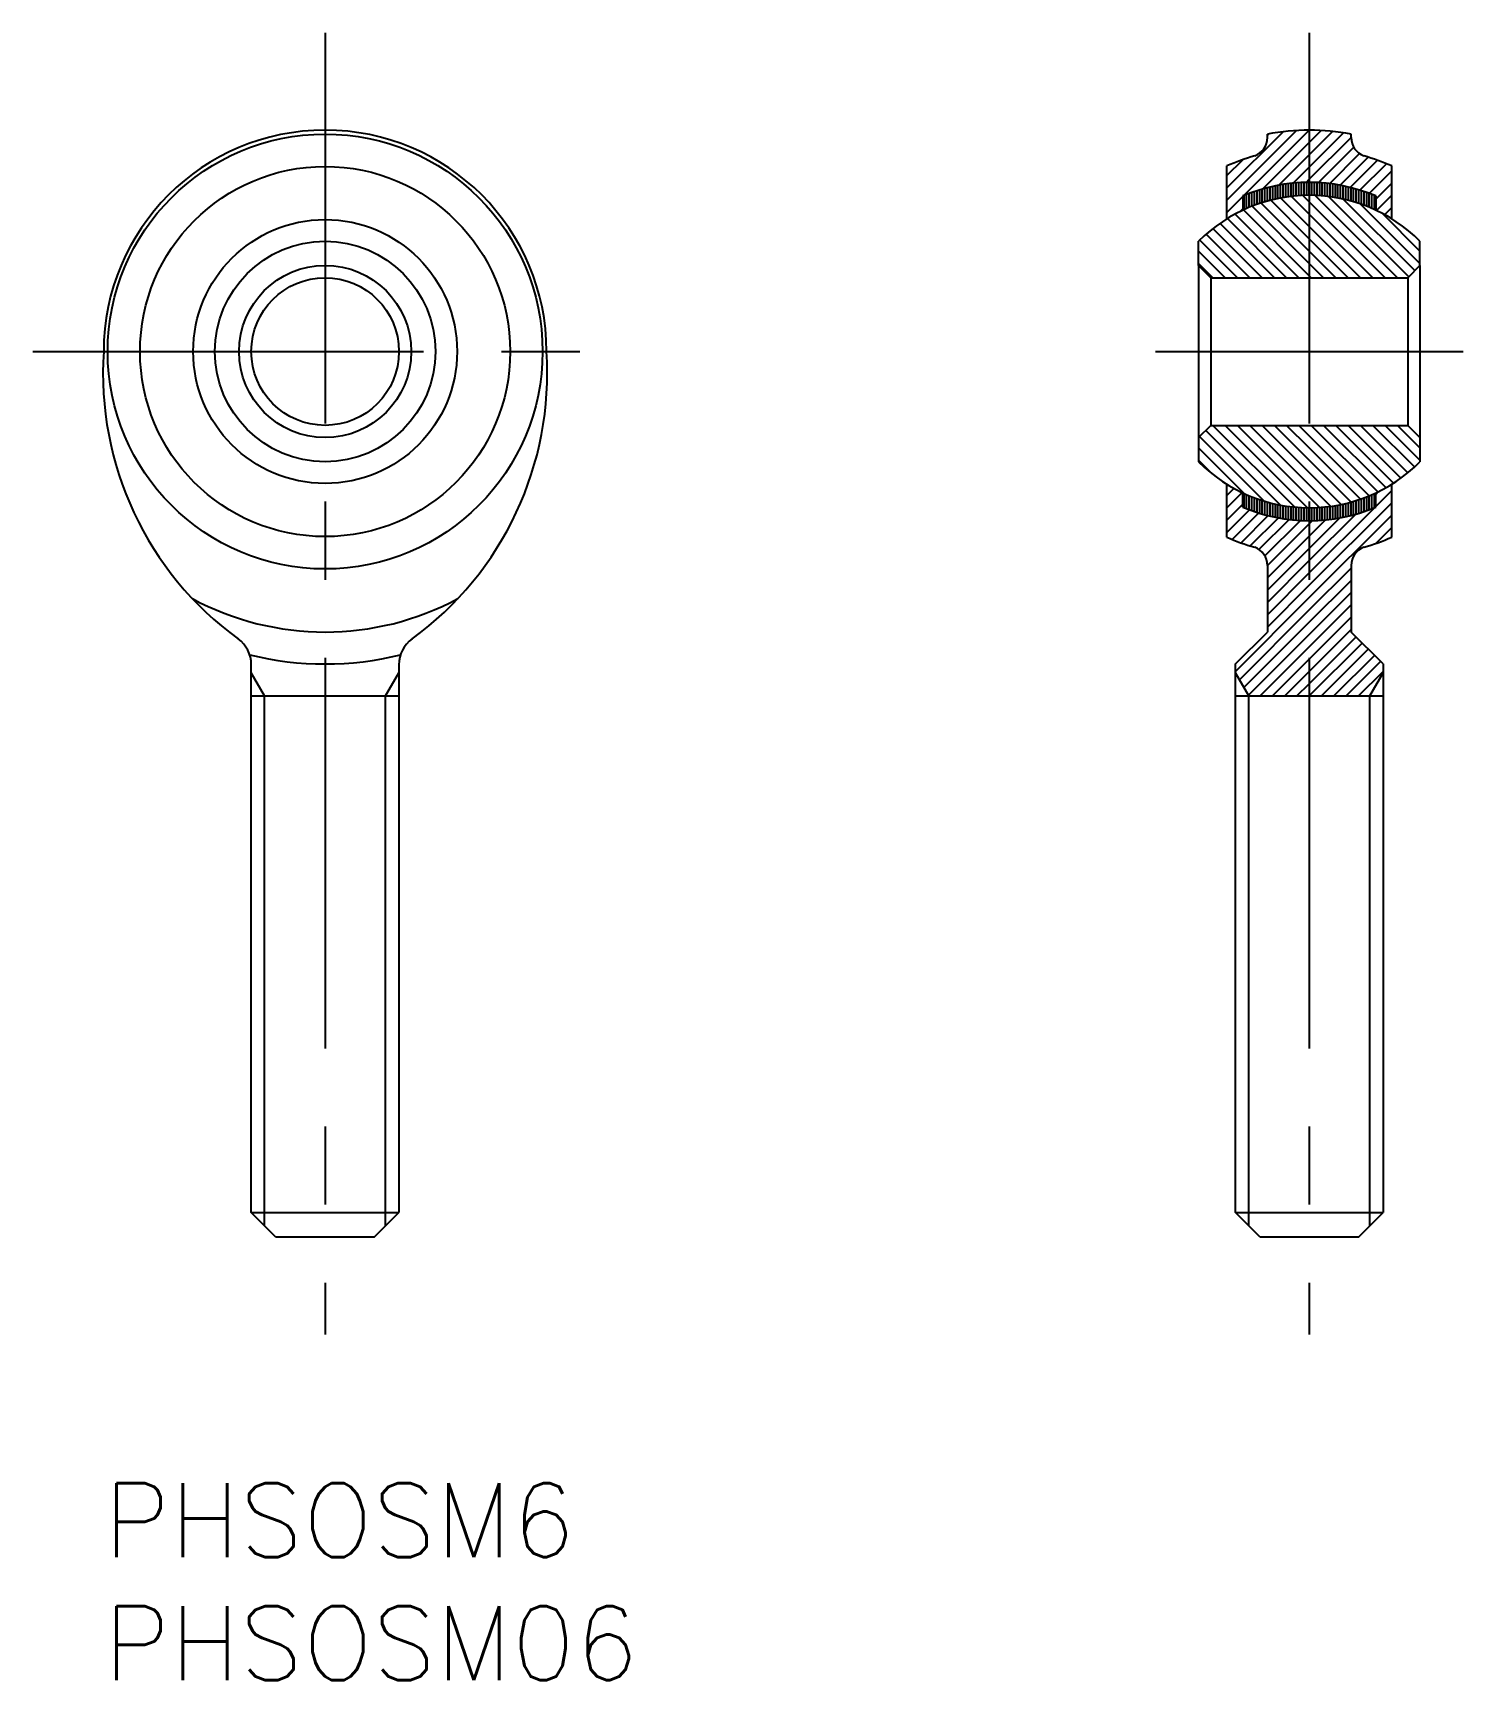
# Model space of a CAD drawing. Extents: x -2.9 to 55.2, y -8 to 59.
import ezdxf

# ---------------------------------------------------------------- set-up
doc = ezdxf.new("R2010")
doc.units = 0
doc.header["$LTSCALE"] = 0.5
doc.linetypes.add('CENTER', pattern=[50.8, 31.75, -6.35, 6.35, -6.35])
for name, color, linetype in [('MSM_CENTER', 1, 'CENTER'), ('MSM_CONTINUOUS', 7, 'CONTINUOUS'), ('MSM_NARROW', 5, 'CONTINUOUS'), ('MSM_PART_NUMBER', 7, 'CONTINUOUS')]:
    doc.layers.add(name, color=color, linetype=linetype)
doc.styles.get("Standard").update_dxf_attribs({"font": 'txt.shx', "height": 3, "bigfont": 'bigfont.shx'})

msp = doc.modelspace()

# ---------------------------------------------------------------- linework, layer by layer
at = {"layer": 'MSM_CENTER'}
for p, q in [((9, 58.95), (9, 6.05)), ((49, 58.95), (49, 6.05)), ((-2.875, 46), (20.875, 46)), ((42.75, 46), (55.25, 46))]:
    msp.add_line(p, q, dxfattribs=at)
at = {"layer": 'MSM_CONTINUOUS'}
for p, q in [((47.3, 54.7), (47.3, 54.838)), ((50.7, 54.7), (50.7, 54.838)), ((45.65, 51.394), (45.65, 53.545)), ((52.35, 51.394), (52.35, 53.545)), ((46.3, 52.323), (46.3, 51.747)), ((51.7, 52.323), (51.7, 51.747)), ((44.5, 49.5), (44.5, 50.48)), ((53.5, 49.5), (53.5, 50.48)), ((44.5, 49.5), (45, 49)), ((44.5, 49.5), (44.5, 42.5)), ((45, 49), (53, 49)), ((45, 49), (45, 43)), ((53.5, 49.5), (53, 49)), ((53, 49), (53, 43)), ((53.5, 49.5), (53.5, 42.5)), ((44.5, 42.5), (45, 43)), ((45, 43), (53, 43)), ((53.5, 42.5), (53, 43)), ((44.5, 42.5), (44.5, 41.52)), ((53.5, 42.5), (53.5, 41.52)), ((45.65, 38.455), (45.65, 40.606)), ((46.3, 39.677), (46.3, 40.253)), ((51.7, 39.677), (51.7, 40.253)), ((52.35, 38.455), (52.35, 40.606)), ((47.3, 37.3), (47.3, 34.6)), ((50.7, 37.3), (50.7, 34.6)), ((46, 33.3), (47.3, 34.6)), ((52, 33.3), (50.7, 34.6)), ((6, 11), (6, 33.269)), ((12, 33.269), (12, 11)), ((46, 11), (46, 33.3)), ((52, 33.3), (52, 11)), ((6, 32), (12, 32)), ((46, 32), (52, 32)), ((6, 11), (12, 11)), ((7, 10), (6, 11)), ((11, 10), (12, 11)), ((46, 11), (52, 11)), ((47, 10), (46, 11)), ((51, 10), (52, 11)), ((11, 10), (7, 10)), ((51, 10), (47, 10))]:
    msp.add_line(p, q, dxfattribs=at)
for radius in [8.838, 7.522, 5.363, 4.48, 3.5, 3]:
    msp.add_circle((9, 46), radius, dxfattribs=at)
for centre, radius, start, end in [((9, 46), 9, 0, 180), ((49, 46), 9, 79.11205, 100.88795), ((46.5, 54.7), 0.8, 290.81674, 0), ((51.5, 54.7), 0.8, 180, 249.18326), ((49, 46), 8.255, 105.56922, 113.94179), ((49, 46), 8.255, 66.05821, 74.43078), ((49, 46), 6.35, 44.87389, 135.12611), ((49, 46), 6.875, 66.87569, 113.12431), ((13.331, 45.119), 13.36, 176.21911, 233.93238), ((4.669, 45.119), 13.36, 306.06762, 3.78089), ((49, 46), 6.35, 224.87389, 315.12611), ((49, 46), 6.875, 246.87569, 293.12431), ((49, 46), 8.255, 246.05821, 254.43078), ((49, 46), 8.255, 285.56922, 293.94179), ((46.5, 37.3), 0.8, 0, 69.18326), ((51.5, 37.3), 0.8, 110.81674, 180), ((9, 46), 11.4, 241.77829, 298.22171), ((4.7, 33.269), 1.3, 0, 53.93238), ((13.3, 33.269), 1.3, 126.06762, 180), ((9, 46), 12.7, 256.03368, 283.96632)]:
    msp.add_arc(centre, radius, start, end, dxfattribs=at)
at = {"layer": 'MSM_NARROW'}
for p, q in [((45.65, 52.15), (48.484, 54.984)), ((45.65, 52.65), (47.935, 54.935)), ((46.337, 52.337), (49, 55)), ((49, 54.5), (49.485, 54.985)), ((49, 54), (49.946, 54.946)), ((47.107, 52.607), (49, 54.5)), ((47.3, 54.8), (47.345, 54.845)), ((49, 53.5), (50.388, 54.888)), ((49, 53), (50.7, 54.7)), ((49.363, 52.863), (50.807, 54.307)), ((45.65, 53.15), (46.299, 53.799)), ((47.759, 52.759), (49, 54)), ((49.823, 52.823), (51.045, 54.045)), ((50.256, 52.756), (51.397, 53.897)), ((50.666, 52.666), (51.773, 53.773)), ((51.056, 52.556), (52.134, 53.634)), ((48.339, 52.839), (49, 53.5)), ((48.871, 52.871), (49, 53)), ((51.428, 52.428), (52.35, 53.35)), ((45.65, 51.65), (46.3, 52.3)), ((46.348, 51.768), (46.348, 52.341)), ((46.454, 51.813), (46.454, 52.383)), ((46.56, 51.858), (46.56, 52.424)), ((46.667, 51.903), (46.667, 52.465)), ((46.773, 51.945), (46.773, 52.503)), ((46.879, 51.981), (46.879, 52.536)), ((46.985, 52.017), (46.985, 52.569)), ((47.091, 52.054), (47.091, 52.602)), ((47.197, 52.088), (47.197, 52.634)), ((47.303, 52.115), (47.303, 52.659)), ((47.409, 52.143), (47.409, 52.684)), ((47.515, 52.171), (47.515, 52.71)), ((47.621, 52.198), (47.621, 52.735)), ((47.727, 52.218), (47.727, 52.753)), ((47.833, 52.238), (47.833, 52.771)), ((49, 51.08), (47.84, 52.239)), ((47.939, 52.257), (47.939, 52.789)), ((48.045, 52.277), (48.045, 52.807)), ((48.151, 52.291), (48.151, 52.82)), ((48.258, 52.302), (48.258, 52.831)), ((49, 51.58), (48.275, 52.305)), ((48.364, 52.314), (48.364, 52.842)), ((48.47, 52.326), (48.47, 52.853)), ((48.576, 52.334), (48.576, 52.861)), ((48.682, 52.338), (48.682, 52.864)), ((49, 52.08), (48.739, 52.341)), ((48.788, 52.342), (48.788, 52.868)), ((48.894, 52.346), (48.894, 52.871)), ((49, 52.35), (49, 52.875)), ((49.106, 52.346), (49.106, 52.871)), ((49.212, 52.342), (49.212, 52.868)), ((52.58, 49), (49.238, 52.341)), ((49.318, 52.338), (49.318, 52.864)), ((49.424, 52.334), (49.424, 52.861)), ((49.53, 52.326), (49.53, 52.853)), ((49.636, 52.314), (49.636, 52.842)), ((49.742, 52.302), (49.742, 52.831)), ((53.04, 49.04), (49.781, 52.298)), ((49.849, 52.291), (49.849, 52.82)), ((49.955, 52.277), (49.955, 52.807)), ((50.061, 52.257), (50.061, 52.789)), ((50.167, 52.238), (50.167, 52.771)), ((50.273, 52.218), (50.273, 52.753)), ((50.379, 52.198), (50.379, 52.735)), ((50.485, 52.171), (50.485, 52.71)), ((50.591, 52.143), (50.591, 52.684)), ((50.697, 52.115), (50.697, 52.659)), ((50.803, 52.088), (50.803, 52.634)), ((50.909, 52.054), (50.909, 52.602)), ((51.015, 52.017), (51.015, 52.569)), ((51.121, 51.981), (51.121, 52.536)), ((51.227, 51.945), (51.227, 52.503)), ((51.333, 51.903), (51.333, 52.465)), ((51.44, 51.858), (51.44, 52.424)), ((51.546, 51.813), (51.546, 52.383)), ((51.652, 51.768), (51.652, 52.341)), ((51.7, 52.2), (52.35, 52.85)), ((51.731, 51.731), (52.35, 52.35)), ((48.58, 49), (45.99, 51.59)), ((46.194, 51.694), (46.3, 51.8)), ((49, 49.08), (46.323, 51.757)), ((49, 49.58), (46.674, 51.906)), ((49, 50.08), (47.043, 52.037)), ((49, 50.58), (47.431, 52.149)), ((52.08, 49), (49, 52.08)), ((51.58, 49), (49, 51.58)), ((53.29, 49.29), (50.383, 52.196)), ((53.5, 49.58), (51.086, 51.994)), ((53.5, 50.08), (51.97, 51.61)), ((52.062, 51.562), (52.35, 51.85)), ((47.08, 49), (45.085, 50.995)), ((47.58, 49), (45.373, 51.207)), ((48.08, 49), (45.674, 51.405)), ((51.08, 49), (49, 51.08)), ((46.08, 49), (44.551, 50.528)), ((46.58, 49), (44.81, 50.77)), ((50.58, 49), (49, 50.58)), ((45.58, 49), (44.5, 50.08)), ((45.08, 49), (44.5, 49.58)), ((50.08, 49), (49, 50.08)), ((49.58, 49), (49, 49.58)), ((49.08, 49), (49, 49.08)), ((48.397, 39.682), (45.08, 43)), ((48.927, 39.653), (45.58, 43)), ((49, 40.08), (46.08, 43)), ((49, 40.58), (46.58, 43)), ((49, 41.08), (47.08, 43)), ((49, 41.58), (47.58, 43)), ((49, 42.08), (48.08, 43)), ((49, 42.58), (48.58, 43)), ((51.783, 40.296), (49.08, 43)), ((52.112, 40.467), (49.58, 43)), ((52.426, 40.654), (50.08, 43)), ((52.721, 40.858), (50.58, 43)), ((53.003, 41.076), (51.08, 43)), ((53.273, 41.307), (51.58, 43)), ((53.5, 41.58), (52.08, 43)), ((53.5, 42.08), (52.58, 43)), ((47.153, 39.926), (44.54, 42.54)), ((47.814, 39.766), (44.79, 42.79)), ((51.438, 40.141), (49, 42.58)), ((46.35, 40.23), (44.5, 42.08)), ((45.033, 41.047), (44.5, 41.58)), ((51.077, 40.003), (49, 42.08)), ((50.696, 39.884), (49, 41.58)), ((50.294, 39.785), (49, 41.08)), ((45.65, 40.15), (45.938, 40.438)), ((45.65, 39.65), (46.269, 40.269)), ((46.348, 39.659), (46.348, 40.232)), ((46.454, 39.617), (46.454, 40.187)), ((49.869, 39.711), (49, 40.58)), ((51.546, 39.617), (51.546, 40.187)), ((51.652, 39.659), (51.652, 40.232)), ((51.7, 39.7), (52.35, 40.35)), ((51.7, 40.2), (51.806, 40.306)), ((45.65, 39.15), (46.3, 39.8)), ((45.65, 38.65), (46.572, 39.572)), ((46.56, 39.576), (46.56, 40.142)), ((46.667, 39.535), (46.667, 40.097)), ((46.773, 39.497), (46.773, 40.055)), ((46.879, 39.464), (46.879, 40.019)), ((46.985, 39.431), (46.985, 39.983)), ((47.091, 39.398), (47.091, 39.946)), ((47.197, 39.366), (47.197, 39.912)), ((47.303, 39.341), (47.303, 39.885)), ((47.409, 39.316), (47.409, 39.857)), ((47.515, 39.29), (47.515, 39.829)), ((47.621, 39.265), (47.621, 39.802)), ((47.727, 39.247), (47.727, 39.782)), ((47.833, 39.229), (47.833, 39.762)), ((47.939, 39.211), (47.939, 39.743)), ((48.045, 39.193), (48.045, 39.723)), ((48.151, 39.18), (48.151, 39.709)), ((48.258, 39.169), (48.258, 39.698)), ((48.364, 39.158), (48.364, 39.686)), ((48.47, 39.147), (48.47, 39.674)), ((48.576, 39.139), (48.576, 39.666)), ((48.682, 39.136), (48.682, 39.662)), ((48.788, 39.132), (48.788, 39.658)), ((48.894, 39.129), (48.894, 39.654)), ((49.415, 39.665), (49, 40.08)), ((49, 36.5), (52.35, 39.85)), ((49, 37), (51.663, 39.663)), ((49, 39.125), (49, 39.65)), ((49.106, 39.129), (49.106, 39.654)), ((49.212, 39.132), (49.212, 39.658)), ((49.318, 39.136), (49.318, 39.662)), ((49.424, 39.139), (49.424, 39.666)), ((49.53, 39.147), (49.53, 39.674)), ((49.636, 39.158), (49.636, 39.686)), ((49.742, 39.169), (49.742, 39.698)), ((49.849, 39.18), (49.849, 39.709)), ((49.955, 39.193), (49.955, 39.723)), ((50.061, 39.211), (50.061, 39.743)), ((50.167, 39.229), (50.167, 39.762)), ((50.273, 39.247), (50.273, 39.782)), ((50.379, 39.265), (50.379, 39.802)), ((50.485, 39.29), (50.485, 39.829)), ((50.591, 39.316), (50.591, 39.857)), ((50.697, 39.341), (50.697, 39.885)), ((50.803, 39.366), (50.803, 39.912)), ((50.909, 39.398), (50.909, 39.946)), ((51.015, 39.431), (51.015, 39.983)), ((51.121, 39.464), (51.121, 40.019)), ((51.227, 39.497), (51.227, 40.055)), ((51.333, 39.535), (51.333, 40.097)), ((51.44, 39.576), (51.44, 40.142)), ((45.866, 38.366), (46.944, 39.444)), ((46.227, 38.227), (47.334, 39.334)), ((46.603, 38.103), (47.744, 39.244)), ((46.955, 37.955), (48.177, 39.177)), ((47.193, 37.693), (48.637, 39.137)), ((47.3, 37.3), (49, 39)), ((49, 37.5), (50.893, 39.393)), ((49, 36), (52.35, 39.35)), ((49, 38), (50.241, 39.241)), ((49, 38.5), (49.661, 39.161)), ((49, 39), (49.129, 39.129)), ((51.701, 38.201), (52.35, 38.85)), ((47.3, 36.8), (49, 38.5)), ((47.3, 36.3), (49, 38)), ((47.3, 35.8), (49, 37.5)), ((47.3, 35.3), (49, 37)), ((49, 35.5), (50.7, 37.2)), ((47.3, 34.8), (49, 36.5)), ((49, 35), (50.7, 36.7)), ((49, 34.5), (50.7, 36.2)), ((46, 33), (49, 36)), ((46.16, 32.66), (49, 35.5)), ((49, 34), (50.7, 35.7)), ((46.343, 32.343), (49, 35)), ((49, 33.5), (50.7, 35.2)), ((46.526, 32.026), (49, 34.5)), ((49, 33), (50.7, 34.7)), ((49, 32.5), (50.9, 34.4)), ((49, 32), (51.15, 34.15)), ((47, 32), (49, 34)), ((47.5, 32), (49, 33.5)), ((49.5, 32), (51.4, 33.9)), ((50, 32), (51.65, 33.65)), ((6.541, 32), (6, 32.938)), ((11.458, 32), (12, 32.938)), ((46.541, 32), (46, 32.938)), ((48, 32), (49, 33)), ((50.5, 32), (51.9, 33.4)), ((51, 32), (52, 33)), ((51.458, 32), (52, 32.938)), ((48.5, 32), (49, 32.5)), ((6.541, 10.458), (6.541, 32)), ((11.458, 10.458), (11.458, 32)), ((46.541, 10.458), (46.541, 32)), ((49, 32), (49, 32)), ((51.458, 10.458), (51.458, 32))]:
    msp.add_line(p, q, dxfattribs=at)

# ---------------------------------------------------------------- texts
at = {"layer": 'MSM_PART_NUMBER'}
for s, p in [('PHSOSM6', (0, -3)), ('PHSOSM06', (0, -8))]:
    msp.add_text(s, height=3, dxfattribs=at).set_placement(p)

doc.saveas('drawing.dxf')
